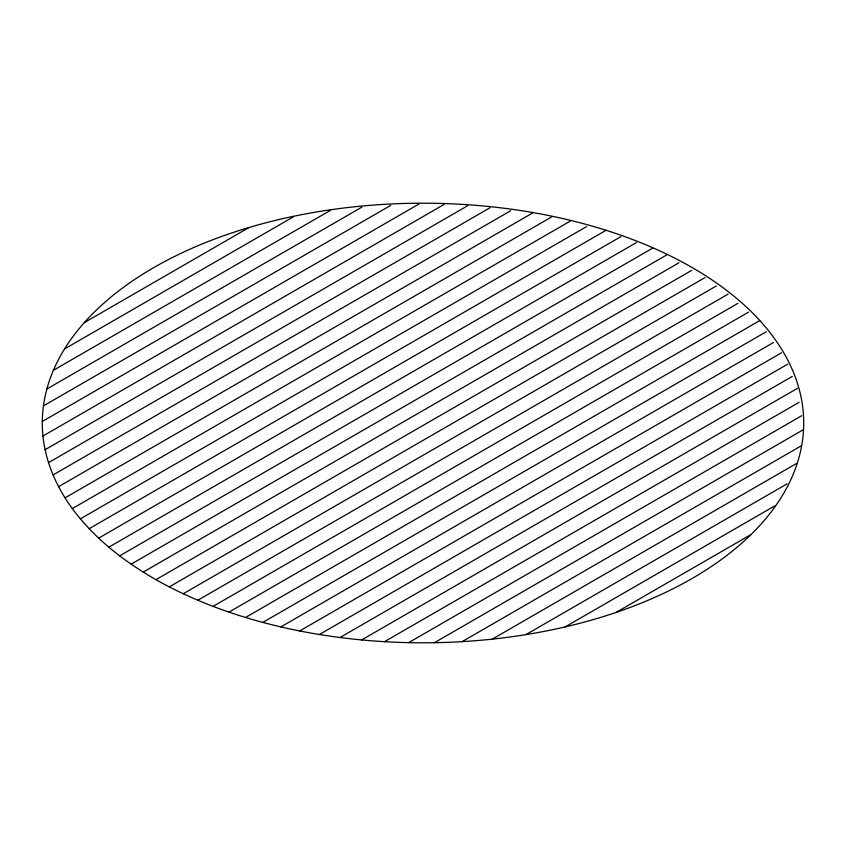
<?xml version="1.0" encoding="UTF-8"?>
<svg xmlns="http://www.w3.org/2000/svg" width="846" height="846" viewBox="0 0 846 846"><rect width="100%" height="100%" fill="white"/><g stroke="black" fill="none" stroke-linecap="round" stroke-linejoin="round"><path stroke-width="1.27" d="M693.064 577.924L695.729 576.359A380.711 219.801 0 0 0 518.302 210.199A380.711 219.801 0 0 0 55.699 480.824A380.711 219.801 0 0 0 692.208 578.421M84.314 322.612L248.534 227.807M64.55 348.943L293.372 216.84M53.393 370.305L330.67 210.22M46.879 388.991L361.845 207.143M43.442 405.89L390.715 205.398M42.3 421.477L419.182 203.886M42.956 436.018L444.076 204.436M45.113 449.691L467.753 205.684M48.529 462.635L490.024 207.746M53.076 474.934L510.72 210.717M58.607 486.662L532.409 213.118M65.057 497.86L552.311 216.544M72.333 508.583L570.363 221.049M80.391 518.852L586.49 226.654M89.19 528.687L606.064 230.281M98.686 538.13L620.943 236.605M108.859 547.172L636.499 242.548M119.688 555.843L652.71 248.1M131.151 564.145L666.87 254.858M143.249 572.086L678.957 262.789M155.96 579.658L691.679 270.371M169.295 586.881L705.014 277.594M183.254 593.744L716.276 286.011M197.848 600.248L728.173 294.059M213.076 606.37L738.019 303.291M228.97 612.113L748.53 312.142M245.541 617.464L759.719 320.602M262.831 622.402L766.243 331.759M280.872 626.907L773.508 342.482M299.706 630.957L781.577 352.75M319.397 634.511L787.816 364.076M340.029 637.514L792.29 376.407M361.686 639.936L797.799 388.145M384.518 641.68L799.089 402.326M408.681 642.643L801.712 415.724M434.421 642.706L803.235 429.779M462.106 641.638L801.299 445.81M492.298 639.132L796.498 463.502M525.969 634.606L787.097 483.849M565.16 626.907L775.137 505.675M616.036 612.451L750.635 534.746"/></g></svg>
